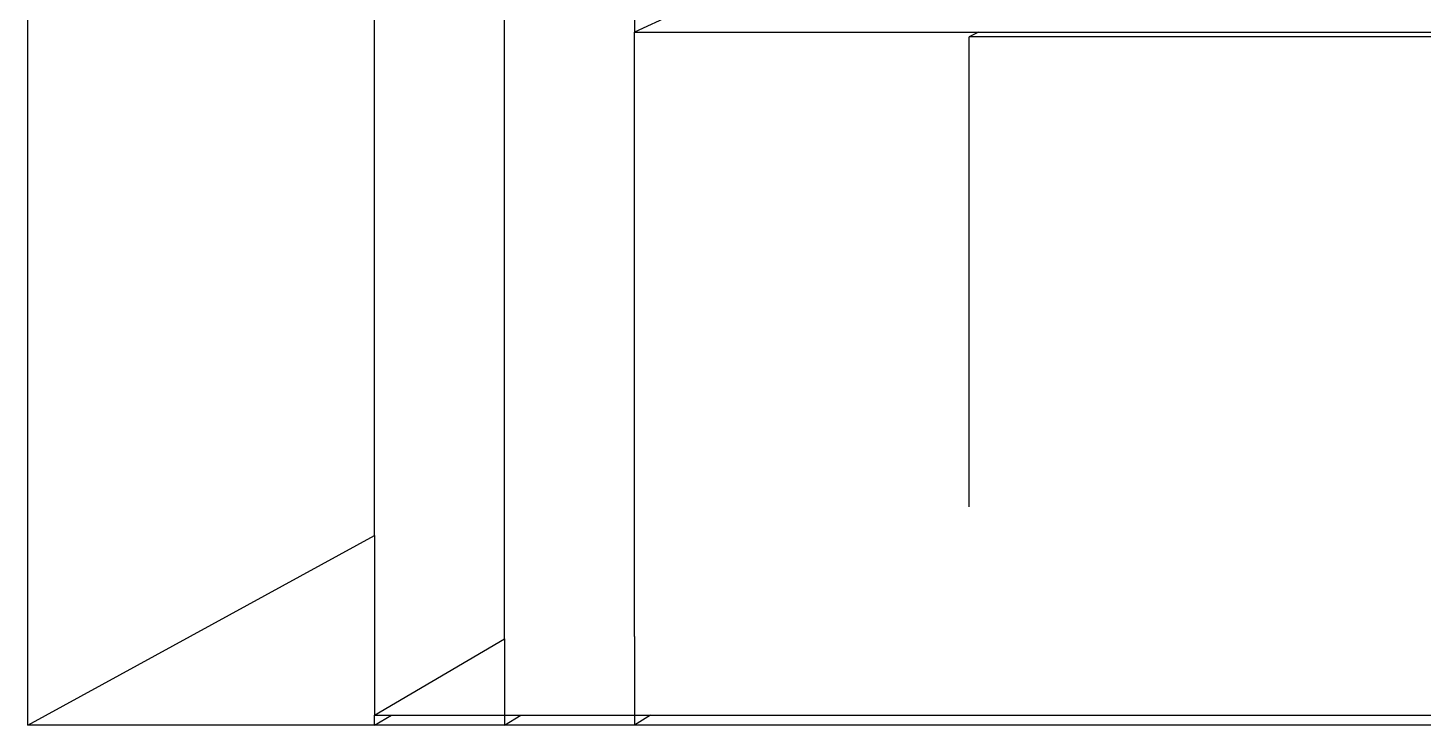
# Model space of a CAD drawing. Header units: millimetres. Extents: x 543 to 4140, y -1075 to 1161.
# Drawn here: x 780.3 to 877.4, y 775.4 to 824 of the extents above; entities that cross this region are included whole.
import ezdxf

# ---------------------------------------------------------------- set-up
doc = ezdxf.new("R2010")
doc.units = ezdxf.units.MM
doc.layers.add('SectionCutEdges', color=7, linetype='Continuous')

msp = doc.modelspace()

# ---------------------------------------------------------------- linework, layer by layer
for p, q in [((842.611, 833.009), (822.489, 823.687)), ((846.436, 823.687), (845.783, 823.358)), ((1043.506, 823.358), (845.783, 823.358)), ((845.783, 790.634), (845.783, 823.358)), ((780.273, 775.44), (804.397, 788.646)), ((804.397, 776.134), (813.443, 781.443)), ((804.397, 775.44), (805.574, 776.134)), ((813.443, 775.44), (814.586, 776.134)), ((823.599, 776.134), (822.489, 775.44))]:
    msp.add_line(p, q)
at = {"layer": 'SectionCutEdges'}
for p, q in [((804.397, 788.646), (804.397, 1104.119)), ((780.273, 775.44), (780.273, 1090.973)), ((822.489, 898.209), (822.489, 823.687)), ((813.443, 781.443), (813.443, 897.564)), ((822.489, 781.6), (822.489, 823.687)), ((822.489, 823.687), (846.436, 823.687)), ((846.436, 823.687), (1043.506, 823.687)), ((804.397, 788.646), (804.397, 776.134)), ((822.489, 781.6), (822.489, 776.134)), ((813.443, 781.443), (813.443, 776.134)), ((804.397, 775.44), (804.397, 776.134)), ((804.397, 776.134), (805.574, 776.134)), ((805.574, 776.134), (813.443, 776.134)), ((813.443, 776.134), (813.443, 775.44)), ((813.443, 776.134), (814.586, 776.134)), ((814.586, 776.134), (822.489, 776.134)), ((822.489, 776.134), (822.489, 775.44)), ((822.489, 776.134), (823.599, 776.134)), ((823.599, 776.134), (1045.628, 776.134)), ((804.397, 775.44), (780.273, 775.44)), ((813.443, 775.44), (804.397, 775.44)), ((822.489, 775.44), (813.443, 775.44)), ((1045.628, 775.44), (822.489, 775.44))]:
    msp.add_line(p, q, dxfattribs=at)

doc.saveas('drawing.dxf')
